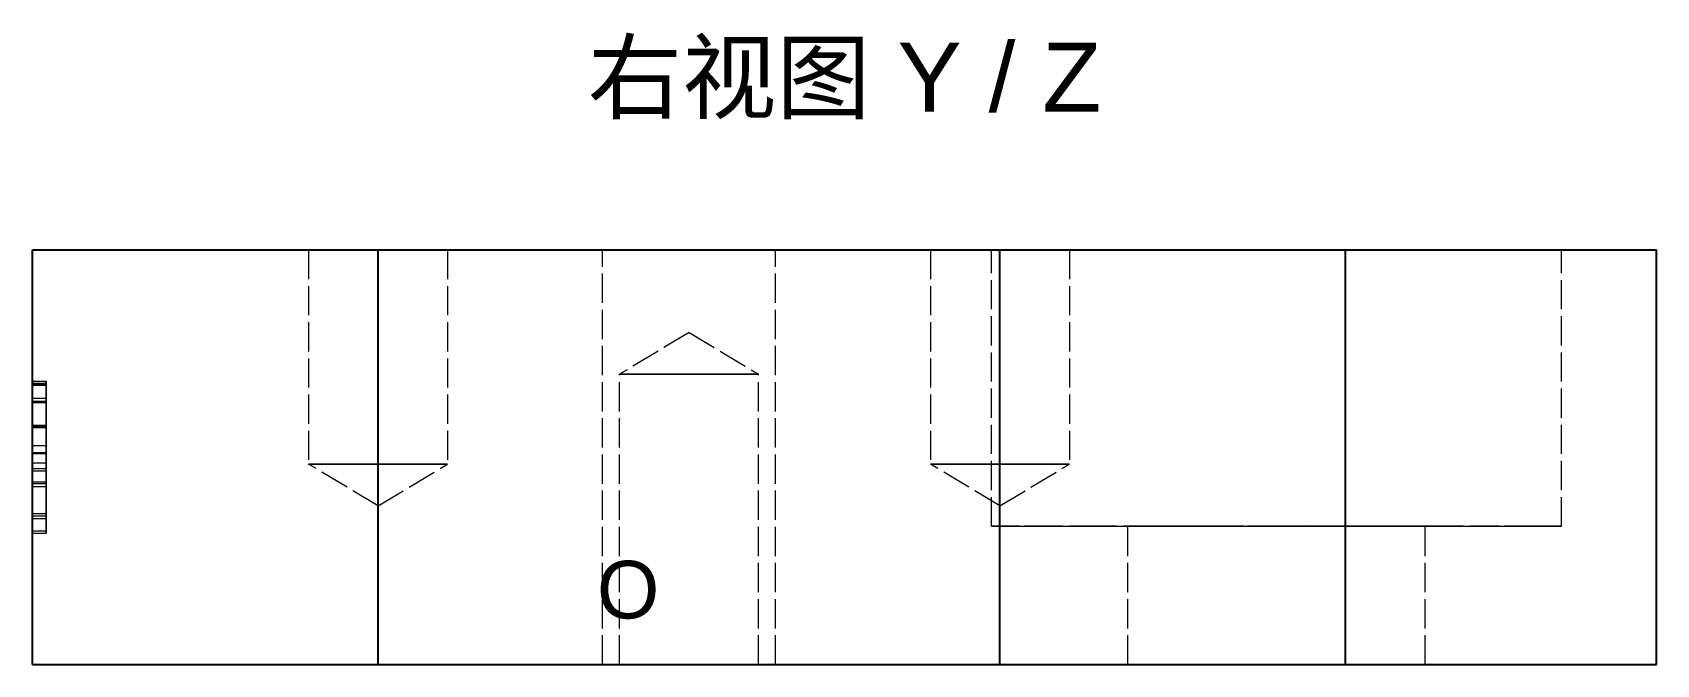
# Model space of a CAD drawing. Header units: millimetres. Extents: x 4 to 212, y 19 to 91.
# Drawn here: x 4.25 to 27.75, y 60.33 to 69.48 of the extents above; entities that cross this region are included whole.
import ezdxf
from ezdxf.enums import TextEntityAlignment as Align

# ---------------------------------------------------------------- set-up
doc = ezdxf.new("R2010")
doc.units = ezdxf.units.MM
doc.header["$LTSCALE"] = 0.333333
doc.linetypes.add('DASHED', pattern=[1.524, 1.27, -0.254])
for name, color, linetype, lineweight in [('ANNOTATIONS', 7, 'CONTINUOUS', 18), ('HIDDEN', 7, 'DASHED', 13), ('VISIBLE', 7, 'CONTINUOUS', 25)]:
    doc.layers.add(name, color=color, linetype=linetype, lineweight=lineweight)
doc.styles.add('CJK', font='Arial Unicode.ttf')

msp = doc.modelspace()

# ---------------------------------------------------------------- linework, layer by layer
at = {"layer": 'HIDDEN'}
for p, q in [((8.245, 66.33333), (8.245, 63.23333)), ((10.255, 66.33333), (10.255, 63.23333)), ((12.5, 60.33333), (12.5, 66.33333)), ((15, 60.33333), (15, 66.33333)), ((17.245, 66.33333), (17.245, 63.23333)), ((18.125, 62.33333), (18.125, 66.33333)), ((19.255, 66.33333), (19.255, 63.23333)), ((26.375, 62.33333), (26.375, 66.33333)), ((13.75, 65.1372), (12.745, 64.53333)), ((13.75, 65.1372), (14.755, 64.53333)), ((4.25, 64.43333), (4.45, 64.43333)), ((4.25, 64.40576), (4.45, 64.40576)), ((4.25, 64.39705), (4.25, 62.26961)), ((4.25, 62.52067), (4.25, 64.39705)), ((4.25, 64.39705), (4.45, 64.39705)), ((4.45, 62.26961), (4.45, 64.39705)), ((4.45, 64.39705), (4.45, 62.52067)), ((12.745, 60.33333), (12.745, 64.53333)), ((14.755, 60.33333), (14.755, 64.53333)), ((4.25, 64.37674), (4.45, 64.37674)), ((4.25, 64.18953), (4.45, 64.18953)), ((4.25, 64.18518), (4.45, 64.18518)), ((4.25, 63.38558), (4.25, 64.146)), ((4.25, 64.146), (4.45, 64.146)), ((4.25, 63.50312), (4.25, 64.146)), ((4.25, 64.12713), (4.45, 64.12713)), ((4.45, 64.146), (4.45, 63.38558)), ((4.45, 64.146), (4.45, 63.50312)), ((4.25, 63.7774), (4.25, 63.79771)), ((4.25, 63.79771), (4.45, 63.79771)), ((4.25, 63.79046), (4.25, 63.76288)), ((4.25, 63.79046), (4.45, 63.79046)), ((4.25, 63.7774), (4.45, 63.7774)), ((4.25, 63.76288), (4.45, 63.76288)), ((4.45, 63.79771), (4.45, 63.7774)), ((4.45, 63.76288), (4.45, 63.79046)), ((4.25, 63.50312), (4.45, 63.50312)), ((4.25, 63.40154), (4.45, 63.40154)), ((4.25, 63.38558), (4.45, 63.38558)), ((4.25, 62.52067), (4.25, 63.25207)), ((4.25, 63.25207), (4.45, 63.25207)), ((4.45, 63.25207), (4.45, 62.52067)), ((9.25, 62.62947), (8.245, 63.23333)), ((9.25, 62.62947), (10.255, 63.23333)), ((18.25, 62.62947), (17.245, 63.23333)), ((18.25, 62.62947), (19.255, 63.23333)), ((4.25, 63.1708), (4.25, 62.90814)), ((4.25, 63.1708), (4.45, 63.1708)), ((4.25, 62.26961), (4.25, 63.13452)), ((4.25, 63.13452), (4.45, 63.13452)), ((4.45, 62.90814), (4.45, 63.1708)), ((4.45, 63.13452), (4.45, 62.26961)), ((4.25, 62.97634), (4.25, 62.95312)), ((4.25, 62.97634), (4.45, 62.97634)), ((4.25, 62.95312), (4.45, 62.95312)), ((4.25, 62.90814), (4.45, 62.90814)), ((4.45, 62.95312), (4.45, 62.97634)), ((4.25, 62.26961), (4.25, 62.52067)), ((4.25, 62.52067), (4.45, 62.52067)), ((4.45, 62.52067), (4.45, 62.26961)), ((4.25, 62.48584), (4.45, 62.48584)), ((4.25, 62.44811), (4.45, 62.44811)), ((20.1, 60.33333), (20.1, 62.33333)), ((24.4, 60.33333), (24.4, 62.33333)), ((4.25, 62.26961), (4.45, 62.26961)), ((4.25, 62.23333), (4.45, 62.23333))]:
    msp.add_line(p, q, dxfattribs=at)
for points in [[(10.255, 66.33333), (10.2298, 66.33333), (10.15547, 66.33333), (10.03574, 66.33333), (9.87661, 66.33333), (9.68605, 66.33333), (9.47363, 66.33333), (9.25, 66.33333), (9.02637, 66.33333), (8.81395, 66.33333), (8.62339, 66.33333), (8.46426, 66.33333), (8.34453, 66.33333), (8.2702, 66.33333), (8.245, 66.33333)], [(8.245, 66.33333), (8.25132, 66.33333), (8.2702, 66.33333), (8.3014, 66.33333), (8.34453, 66.33333), (8.39904, 66.33333), (8.46426, 66.33333), (8.53936, 66.33333), (8.62339, 66.33333), (8.71531, 66.33333), (8.81395, 66.33333), (8.91807, 66.33333), (9.02637, 66.33333), (9.13748, 66.33333), (9.25, 66.33333)], [(9.25, 66.33333), (9.36252, 66.33333), (9.47363, 66.33333), (9.58193, 66.33333), (9.68605, 66.33333), (9.78469, 66.33333), (9.87661, 66.33333), (9.96064, 66.33333), (10.03574, 66.33333), (10.10096, 66.33333), (10.15547, 66.33333), (10.1986, 66.33333), (10.2298, 66.33333), (10.24868, 66.33333), (10.255, 66.33333)], [(15, 66.33333), (14.96866, 66.33333), (14.87621, 66.33333), (14.72729, 66.33333), (14.52936, 66.33333), (14.29235, 66.33333), (14.02815, 66.33333), (13.75, 66.33333), (13.47185, 66.33333), (13.20765, 66.33333), (12.97064, 66.33333), (12.77271, 66.33333), (12.62379, 66.33333), (12.53134, 66.33333), (12.5, 66.33333)], [(12.5, 66.33333), (12.50786, 66.33333), (12.53134, 66.33333), (12.57015, 66.33333), (12.62379, 66.33333), (12.69159, 66.33333), (12.77271, 66.33333), (12.86612, 66.33333), (12.97064, 66.33333), (13.08496, 66.33333), (13.20765, 66.33333), (13.33715, 66.33333), (13.47185, 66.33333), (13.61004, 66.33333), (13.75, 66.33333)], [(13.75, 66.33333), (13.88996, 66.33333), (14.02815, 66.33333), (14.16285, 66.33333), (14.29235, 66.33333), (14.41504, 66.33333), (14.52936, 66.33333), (14.63388, 66.33333), (14.72729, 66.33333), (14.80841, 66.33333), (14.87621, 66.33333), (14.92985, 66.33333), (14.96866, 66.33333), (14.99214, 66.33333), (15, 66.33333)], [(19.255, 66.33333), (19.2298, 66.33333), (19.15547, 66.33333), (19.03574, 66.33333), (18.87661, 66.33333), (18.68605, 66.33333), (18.47363, 66.33333), (18.25, 66.33333), (18.02637, 66.33333), (17.81395, 66.33333), (17.62339, 66.33333), (17.46426, 66.33333), (17.34453, 66.33333), (17.2702, 66.33333), (17.245, 66.33333)], [(17.245, 66.33333), (17.25132, 66.33333), (17.2702, 66.33333), (17.3014, 66.33333), (17.34453, 66.33333), (17.39904, 66.33333), (17.46426, 66.33333), (17.53936, 66.33333), (17.62339, 66.33333), (17.71531, 66.33333), (17.81395, 66.33333), (17.91807, 66.33333), (18.02637, 66.33333), (18.13748, 66.33333), (18.25, 66.33333)], [(26.375, 66.33333), (26.27158, 66.33333), (25.9665, 66.33333), (25.47505, 66.33333), (24.8219, 66.33333), (24.03977, 66.33333), (23.1679, 66.33333), (22.25, 66.33333), (21.3321, 66.33333), (20.46023, 66.33333), (19.6781, 66.33333), (19.02495, 66.33333), (18.5335, 66.33333), (18.22842, 66.33333), (18.125, 66.33333)], [(18.125, 66.33333), (18.15094, 66.33333), (18.22842, 66.33333), (18.35648, 66.33333), (18.5335, 66.33333), (18.75726, 66.33333), (19.02495, 66.33333), (19.33318, 66.33333), (19.6781, 66.33333), (20.05537, 66.33333), (20.46023, 66.33333), (20.8876, 66.33333), (21.3321, 66.33333), (21.78815, 66.33333), (22.25, 66.33333)], [(18.25, 66.33333), (18.36252, 66.33333), (18.47363, 66.33333), (18.58193, 66.33333), (18.68605, 66.33333), (18.78469, 66.33333), (18.87661, 66.33333), (18.96064, 66.33333), (19.03574, 66.33333), (19.10096, 66.33333), (19.15547, 66.33333), (19.1986, 66.33333), (19.2298, 66.33333), (19.24868, 66.33333), (19.255, 66.33333)], [(22.25, 66.33333), (22.71185, 66.33333), (23.1679, 66.33333), (23.6124, 66.33333), (24.03977, 66.33333), (24.44463, 66.33333), (24.8219, 66.33333), (25.16682, 66.33333), (25.47505, 66.33333), (25.74274, 66.33333), (25.9665, 66.33333), (26.14352, 66.33333), (26.27158, 66.33333), (26.34906, 66.33333), (26.375, 66.33333)], [(4.25, 64.35715), (4.25, 64.41457), (4.25, 64.43333)], [(4.25, 64.43333), (4.25, 64.41535), (4.25, 64.36077)], [(4.25, 64.33683), (4.25, 64.38865), (4.25, 64.40576)], [(4.25, 64.40576), (4.25, 64.39814), (4.25, 64.37496), (4.25, 64.3359), (4.25, 64.28096)], [(4.25, 64.23597), (4.25, 64.31122), (4.25, 64.36441), (4.25, 64.39564), (4.25, 64.40576)], [(4.25, 64.40576), (4.25, 64.39639), (4.25, 64.36747), (4.25, 64.31819), (4.25, 64.24831)], [(4.25, 64.37674), (4.25, 64.39212), (4.25, 64.39705)], [(4.25, 64.33248), (4.25, 64.38137), (4.25, 64.39705)], [(4.45, 64.36077), (4.45, 64.41519), (4.45, 64.43333)], [(4.45, 64.43333), (4.45, 64.41429), (4.45, 64.35715)], [(4.45, 64.28096), (4.45, 64.33556), (4.45, 64.37456), (4.45, 64.39796), (4.45, 64.40576)], [(4.45, 64.40576), (4.45, 64.38853), (4.45, 64.33683)], [(4.45, 64.24831), (4.45, 64.31719), (4.45, 64.3664), (4.45, 64.39592), (4.45, 64.40576)], [(4.45, 64.40576), (4.45, 64.39515), (4.45, 64.36331), (4.45, 64.31025), (4.45, 64.23597)], [(4.45, 64.39705), (4.45, 64.39197), (4.45, 64.37674)], [(4.45, 64.39705), (4.45, 64.38091), (4.45, 64.33248)], [(14.755, 64.53333), (14.7298, 64.53333), (14.65547, 64.53333), (14.53574, 64.53333), (14.37661, 64.53333), (14.18605, 64.53333), (13.97363, 64.53333), (13.75, 64.53333), (13.52637, 64.53333), (13.31395, 64.53333), (13.12339, 64.53333), (12.96426, 64.53333), (12.84453, 64.53333), (12.7702, 64.53333), (12.745, 64.53333)], [(12.745, 64.53333), (12.75132, 64.53333), (12.7702, 64.53333), (12.8014, 64.53333), (12.84453, 64.53333), (12.89904, 64.53333), (12.96426, 64.53333), (13.03936, 64.53333), (13.12339, 64.53333), (13.21531, 64.53333), (13.31395, 64.53333), (13.41807, 64.53333), (13.52637, 64.53333), (13.63748, 64.53333), (13.75, 64.53333)], [(13.75, 64.53333), (13.86252, 64.53333), (13.97363, 64.53333), (14.08193, 64.53333), (14.18605, 64.53333), (14.28469, 64.53333), (14.37661, 64.53333), (14.46064, 64.53333), (14.53574, 64.53333), (14.60096, 64.53333), (14.65547, 64.53333), (14.6986, 64.53333), (14.7298, 64.53333), (14.74868, 64.53333), (14.755, 64.53333)], [(4.25, 64.27733), (4.25, 64.33902), (4.25, 64.37674)], [(4.25, 64.36077), (4.25, 64.27173), (4.25, 64.14818)], [(4.25, 64.13294), (4.25, 64.26335), (4.25, 64.35715)], [(4.25, 64.13802), (4.25, 64.25255), (4.25, 64.33683)], [(4.25, 64.13366), (4.25, 64.25052), (4.25, 64.33248)], [(4.25, 64.28096), (4.25, 64.21115), (4.25, 64.12836), (4.25, 64.03313), (4.25, 63.92614)], [(4.25, 64.07199), (4.25, 64.18911), (4.25, 64.27733)], [(4.25, 64.24831), (4.25, 64.1591), (4.25, 64.05205), (4.25, 63.92856), (4.25, 63.79046)], [(4.25, 63.81513), (4.25, 64.04566), (4.25, 64.14624), (4.25, 64.23597)], [(4.25, 64.07634), (4.25, 64.12606), (4.25, 64.16149), (4.25, 64.18258), (4.25, 64.18953)], [(4.25, 64.18953), (4.25, 64.18296), (4.25, 64.16307), (4.25, 64.12969), (4.25, 64.08287)], [(4.25, 64.18953), (4.25, 64.17866), (4.25, 64.14592), (4.25, 64.09167), (4.25, 64.01684)], [(4.25, 64.03716), (4.25, 64.10355), (4.25, 64.15136), (4.25, 64.18004), (4.25, 64.18953)], [(4.25, 64.09158), (4.25, 64.13341), (4.25, 64.16264), (4.25, 64.17968), (4.25, 64.18518)], [(4.25, 64.18518), (4.25, 64.17905), (4.25, 64.16017), (4.25, 64.12798), (4.25, 64.08215)], [(4.45, 64.37674), (4.45, 64.33882), (4.45, 64.27733)], [(4.45, 64.14818), (4.45, 64.27134), (4.45, 64.36077)], [(4.45, 64.35715), (4.45, 64.263), (4.45, 64.13294)], [(4.45, 64.33683), (4.45, 64.25266), (4.45, 64.13802)], [(4.45, 64.33248), (4.45, 64.25048), (4.45, 64.13366)], [(4.45, 63.92614), (4.45, 64.03457), (4.45, 64.12985), (4.45, 64.21198), (4.45, 64.28096)], [(4.45, 64.27733), (4.45, 64.18935), (4.45, 64.07199)], [(4.45, 63.79046), (4.45, 63.93172), (4.45, 64.05512), (4.45, 64.16065), (4.45, 64.24831)], [(4.45, 64.23597), (4.45, 64.146), (4.45, 64.04587), (4.45, 63.93558), (4.45, 63.81513)], [(4.45, 64.08287), (4.45, 64.12954), (4.45, 64.16287), (4.45, 64.18287), (4.45, 64.18953)], [(4.45, 64.18953), (4.45, 64.18246), (4.45, 64.16124), (4.45, 64.12586), (4.45, 64.07634)], [(4.45, 64.01684), (4.45, 64.0924), (4.45, 64.14636), (4.45, 64.17874), (4.45, 64.18953)], [(4.45, 64.18953), (4.45, 64.18001), (4.45, 64.15144), (4.45, 64.10382), (4.45, 64.03716)], [(4.45, 64.08215), (4.45, 64.12722), (4.45, 64.15942), (4.45, 64.17874), (4.45, 64.18518)], [(4.45, 64.18518), (4.45, 64.17933), (4.45, 64.16178), (4.45, 64.13253), (4.45, 64.09158)], [(4.25, 64.14818), (4.25, 64.00301), (4.25, 63.84705)], [(4.25, 64.146), (4.25, 64.12713)], [(4.25, 64.146), (4.25, 64.13884), (4.25, 64.11625)], [(4.25, 63.82166), (4.25, 63.99306), (4.25, 64.13802)], [(4.25, 63.85286), (4.25, 64.13366)], [(4.25, 63.79771), (4.25, 63.97484), (4.25, 64.13294)], [(4.25, 64.12713), (4.25, 64.0805), (4.25, 64.00161)], [(4.25, 64.11625), (4.25, 64.07382), (4.25, 64.00596)], [(4.25, 63.86592), (4.25, 63.98863), (4.25, 64.09158)], [(4.25, 64.08287), (4.25, 63.96403), (4.25, 63.82093)], [(4.25, 64.08215), (4.25, 64.02397), (4.25, 63.95343), (4.25, 63.87102), (4.25, 63.7774)], [(4.25, 63.76288), (4.25, 63.94036), (4.25, 64.0138), (4.25, 64.07634)], [(4.25, 63.78175), (4.25, 63.93317), (4.25, 64.07199)], [(4.25, 63.31882), (4.25, 63.53698), (4.25, 63.73491), (4.25, 63.90485), (4.25, 63.97634), (4.25, 64.03716)], [(4.25, 64.01684), (4.25, 63.96112), (4.25, 63.89364), (4.25, 63.72928), (4.25, 63.53476), (4.25, 63.31882)], [(4.25, 64.00596), (4.25, 63.91897), (4.25, 63.81948)], [(4.25, 64.00161), (4.25, 63.89671), (4.25, 63.77304)], [(4.25, 63.92614), (4.25, 63.79598), (4.25, 63.65011), (4.25, 63.49045), (4.25, 63.31882)], [(4.45, 63.84705), (4.45, 64.00287), (4.45, 64.14818)], [(4.45, 64.12713), (4.45, 64.146)], [(4.45, 64.11625), (4.45, 64.13856), (4.45, 64.146)], [(4.45, 64.13802), (4.45, 63.99399), (4.45, 63.82166)], [(4.45, 64.13366), (4.45, 63.85286)], [(4.45, 64.13294), (4.45, 63.97512), (4.45, 63.79771)], [(4.45, 64.00161), (4.45, 64.08051), (4.45, 64.12713)], [(4.45, 64.00596), (4.45, 64.0738), (4.45, 64.11625)], [(4.45, 64.09158), (4.45, 63.98836), (4.45, 63.86592)], [(4.45, 63.82093), (4.45, 63.96406), (4.45, 64.08287)], [(4.45, 63.7774), (4.45, 63.87209), (4.45, 63.95444), (4.45, 64.02446), (4.45, 64.08215)], [(4.45, 64.07634), (4.45, 64.0143), (4.45, 63.94138), (4.45, 63.85757), (4.45, 63.76288)], [(4.45, 64.07199), (4.45, 63.9334), (4.45, 63.78175)], [(4.45, 64.03716), (4.45, 63.9834), (4.45, 63.91934), (4.45, 63.84499), (4.45, 63.76035), (4.45, 63.66541), (4.45, 63.56017), (4.45, 63.44464), (4.45, 63.31882)], [(4.45, 63.31882), (4.45, 63.44464), (4.45, 63.55945), (4.45, 63.66323), (4.45, 63.75599), (4.45, 63.83773), (4.45, 63.90846), (4.45, 63.96816), (4.45, 64.01684)], [(4.45, 63.81948), (4.45, 63.91907), (4.45, 64.00596)], [(4.45, 63.77304), (4.45, 63.89694), (4.45, 64.00161)], [(4.45, 63.31882), (4.45, 63.49827), (4.45, 63.65931), (4.45, 63.80193), (4.45, 63.92614)], [(4.25, 63.67726), (4.25, 63.76147), (4.25, 63.86592)], [(4.25, 63.596), (4.25, 63.85286)], [(4.25, 63.84705), (4.25, 63.70768), (4.25, 63.58221)], [(4.25, 63.31882), (4.25, 63.46347), (4.25, 63.5964), (4.25, 63.71627), (4.25, 63.82166)], [(4.25, 63.82093), (4.25, 63.50675)], [(4.25, 63.81948), (4.25, 63.71735), (4.25, 63.63373)], [(4.25, 63.56407), (4.25, 63.81513)], [(4.25, 63.32245), (4.25, 63.42178), (4.25, 63.53202), (4.25, 63.78175)], [(4.25, 63.77304), (4.25, 63.6101), (4.25, 63.54342), (4.25, 63.48716)], [(4.45, 63.86592), (4.45, 63.76143), (4.45, 63.67726)], [(4.45, 63.85286), (4.45, 63.596)], [(4.45, 63.58221), (4.45, 63.70756), (4.45, 63.84705)], [(4.45, 63.82166), (4.45, 63.7203), (4.45, 63.60271), (4.45, 63.46888), (4.45, 63.31882)], [(4.45, 63.50675), (4.45, 63.82093)], [(4.45, 63.63373), (4.45, 63.71717), (4.45, 63.81948)], [(4.45, 63.81513), (4.45, 63.56407)], [(4.45, 63.78175), (4.45, 63.65128), (4.45, 63.53124), (4.45, 63.42163), (4.45, 63.32245)], [(4.45, 63.48716), (4.45, 63.54312), (4.45, 63.60942), (4.45, 63.68606), (4.45, 63.77304)], [(4.25, 63.52562), (4.25, 63.67726)], [(4.25, 63.63373), (4.25, 63.57013), (4.25, 63.52779)], [(4.25, 63.40154), (4.25, 63.48681), (4.25, 63.596)], [(4.25, 63.58221), (4.25, 63.4731), (4.25, 63.38412)], [(4.25, 63.30431), (4.25, 63.56407)], [(4.25, 63.52779), (4.25, 63.50913), (4.25, 63.50312)], [(4.25, 63.38993), (4.25, 63.52562)], [(4.25, 63.50675), (4.25, 63.40813), (4.25, 63.29851), (4.25, 63.05616)], [(4.25, 63.48716), (4.25, 63.44159), (4.25, 63.40988), (4.25, 63.39148), (4.25, 63.38558)], [(4.45, 63.67726), (4.45, 63.52562)], [(4.45, 63.52779), (4.45, 63.57024), (4.45, 63.63373)], [(4.45, 63.596), (4.45, 63.48716), (4.45, 63.40154)], [(4.45, 63.38412), (4.45, 63.47355), (4.45, 63.58221)], [(4.45, 63.56407), (4.45, 63.30431)], [(4.45, 63.50312), (4.45, 63.50929), (4.45, 63.52779)], [(4.45, 63.52562), (4.45, 63.38993)], [(4.45, 63.05616), (4.45, 63.19098), (4.45, 63.31102), (4.45, 63.41628), (4.45, 63.50675)], [(4.45, 63.38558), (4.45, 63.39193), (4.45, 63.41097), (4.45, 63.44272), (4.45, 63.48716)], [(4.25, 63.20853), (4.25, 63.27209), (4.25, 63.32546), (4.25, 63.36859), (4.25, 63.40154)], [(4.25, 63.17298), (4.25, 63.29369), (4.25, 63.38993)], [(4.25, 63.38412), (4.25, 63.25134)], [(4.25, 63.13452), (4.25, 63.14456), (4.25, 63.17712), (4.25, 63.23568), (4.25, 63.32245)], [(4.25, 63.31882), (4.25, 63.06618), (4.25, 62.83218), (4.25, 62.62471), (4.25, 62.53405), (4.25, 62.45391)], [(4.25, 62.7144), (4.25, 62.84423), (4.25, 62.98947), (4.25, 63.14824), (4.25, 63.31882)], [(4.25, 62.62153), (4.25, 62.67736), (4.25, 62.74485), (4.25, 62.90906), (4.25, 63.10326), (4.25, 63.31882)], [(4.25, 63.31882), (4.25, 63.10364), (4.25, 62.90975), (4.25, 62.74571), (4.25, 62.67819), (4.25, 62.62225)], [(4.25, 62.9299), (4.25, 63.13514), (4.25, 63.22503), (4.25, 63.30431)], [(4.25, 63.25207), (4.25, 63.24341), (4.25, 63.21651)], [(4.25, 63.25134), (4.25, 63.19206), (4.25, 63.14758)], [(4.25, 63.21651), (4.25, 63.16794), (4.25, 63.09316)], [(4.45, 63.40154), (4.45, 63.32499), (4.45, 63.20853)], [(4.45, 63.38993), (4.45, 63.29288), (4.45, 63.17298)], [(4.45, 63.25134), (4.45, 63.38412)], [(4.45, 63.32245), (4.45, 63.24023), (4.45, 63.1815), (4.45, 63.14627), (4.45, 63.13452)], [(4.45, 63.31882), (4.45, 63.14064), (4.45, 62.98051), (4.45, 62.83843), (4.45, 62.7144)], [(4.45, 62.45391), (4.45, 62.52552), (4.45, 62.60756), (4.45, 62.70003), (4.45, 62.80292), (4.45, 62.91625), (4.45, 63.04001), (4.45, 63.1742), (4.45, 63.31882)], [(4.45, 63.31882), (4.45, 63.19333), (4.45, 63.07879), (4.45, 62.9752), (4.45, 62.88256), (4.45, 62.80087), (4.45, 62.73014), (4.45, 62.67036), (4.45, 62.62153)], [(4.45, 62.62225), (4.45, 62.67123), (4.45, 62.73109), (4.45, 62.80184), (4.45, 62.88347), (4.45, 62.97598), (4.45, 63.07938), (4.45, 63.19366), (4.45, 63.31882)], [(4.45, 63.30431), (4.45, 63.22975), (4.45, 63.1425), (4.45, 63.04255), (4.45, 62.9299)], [(4.45, 63.21651), (4.45, 63.24318), (4.45, 63.25207)], [(4.45, 63.14758), (4.45, 63.19021), (4.45, 63.25134)], [(4.45, 63.09316), (4.45, 63.1679), (4.45, 63.21651)], [(10.255, 63.23333), (10.2298, 63.23333), (10.15547, 63.23333), (10.03574, 63.23333), (9.87661, 63.23333), (9.68605, 63.23333), (9.47363, 63.23333), (9.25, 63.23333), (9.02637, 63.23333), (8.81395, 63.23333), (8.62339, 63.23333), (8.46426, 63.23333), (8.34453, 63.23333), (8.2702, 63.23333), (8.245, 63.23333)], [(8.245, 63.23333), (8.25132, 63.23333), (8.2702, 63.23333), (8.3014, 63.23333), (8.34453, 63.23333), (8.39904, 63.23333), (8.46426, 63.23333), (8.53936, 63.23333), (8.62339, 63.23333), (8.71531, 63.23333), (8.81395, 63.23333), (8.91807, 63.23333), (9.02637, 63.23333), (9.13748, 63.23333), (9.25, 63.23333)], [(9.25, 63.23333), (9.36252, 63.23333), (9.47363, 63.23333), (9.58193, 63.23333), (9.68605, 63.23333), (9.78469, 63.23333), (9.87661, 63.23333), (9.96064, 63.23333), (10.03574, 63.23333), (10.10096, 63.23333), (10.15547, 63.23333), (10.1986, 63.23333), (10.2298, 63.23333), (10.24868, 63.23333), (10.255, 63.23333)], [(19.255, 63.23333), (19.2298, 63.23333), (19.15547, 63.23333), (19.03574, 63.23333), (18.87661, 63.23333), (18.68605, 63.23333), (18.47363, 63.23333), (18.25, 63.23333), (18.02637, 63.23333), (17.81395, 63.23333), (17.62339, 63.23333), (17.46426, 63.23333), (17.34453, 63.23333), (17.2702, 63.23333), (17.245, 63.23333)], [(17.245, 63.23333), (17.25132, 63.23333), (17.2702, 63.23333), (17.3014, 63.23333), (17.34453, 63.23333), (17.39904, 63.23333), (17.46426, 63.23333), (17.53936, 63.23333), (17.62339, 63.23333), (17.71531, 63.23333), (17.81395, 63.23333), (17.91807, 63.23333), (18.02637, 63.23333), (18.13748, 63.23333), (18.25, 63.23333)], [(18.25, 63.23333), (18.36252, 63.23333), (18.47363, 63.23333), (18.58193, 63.23333), (18.68605, 63.23333), (18.78469, 63.23333), (18.87661, 63.23333), (18.96064, 63.23333), (19.03574, 63.23333), (19.10096, 63.23333), (19.15547, 63.23333), (19.1986, 63.23333), (19.2298, 63.23333), (19.24868, 63.23333), (19.255, 63.23333)], [(4.25, 62.88637), (4.25, 63.05942), (4.25, 63.20853)], [(4.25, 62.8704), (4.25, 63.03138), (4.25, 63.17298)], [(4.25, 63.14758), (4.25, 63.09114), (4.25, 63.02205)], [(4.25, 63.09316), (4.25, 62.99743), (4.25, 62.88637)], [(4.25, 63.05616), (4.25, 62.88748), (4.25, 62.73399)], [(4.25, 63.02205), (4.25, 62.94092), (4.25, 62.84719)], [(4.45, 63.20853), (4.45, 63.05978), (4.45, 62.88637)], [(4.45, 63.17298), (4.45, 63.03167), (4.45, 62.8704)], [(4.45, 63.02205), (4.45, 63.0908), (4.45, 63.14758)], [(4.45, 62.88637), (4.45, 62.99756), (4.45, 63.09316)], [(4.45, 62.73399), (4.45, 62.88419), (4.45, 63.05616)], [(4.45, 62.84719), (4.45, 62.94097), (4.45, 63.02205)], [(4.25, 62.7144), (4.25, 62.83169), (4.25, 62.97634)], [(4.25, 62.95312), (4.25, 62.75124), (4.25, 62.57073)], [(4.25, 62.66216), (4.25, 62.70795), (4.25, 62.76916), (4.25, 62.84382), (4.25, 62.9299)], [(4.25, 62.60847), (4.25, 62.74228), (4.25, 62.88637)], [(4.25, 62.88637), (4.25, 62.79088), (4.25, 62.70715)], [(4.25, 62.55042), (4.25, 62.70528), (4.25, 62.8704)], [(4.25, 62.84719), (4.25, 62.66506)], [(4.45, 62.97634), (4.45, 62.83104), (4.45, 62.7144)], [(4.45, 62.57073), (4.45, 62.75086), (4.45, 62.95312)], [(4.45, 62.9299), (4.45, 62.83916), (4.45, 62.76429), (4.45, 62.70529), (4.45, 62.66216)], [(4.45, 62.88637), (4.45, 62.74216), (4.45, 62.60847)], [(4.45, 62.70715), (4.45, 62.79077), (4.45, 62.88637)], [(4.45, 62.8704), (4.45, 62.55042)], [(4.45, 62.66506), (4.45, 62.84719)], [(4.25, 62.73399), (4.25, 62.45101)], [(4.25, 62.35886), (4.25, 62.42897), (4.25, 62.51199), (4.25, 62.60736), (4.25, 62.7144)], [(4.25, 62.54897), (4.25, 62.62151), (4.25, 62.7144)], [(4.25, 62.70715), (4.25, 62.63881), (4.25, 62.58887)], [(4.25, 62.66506), (4.25, 62.59029), (4.25, 62.53373)], [(4.25, 62.52067), (4.25, 62.66216)], [(4.25, 62.62225), (4.25, 62.54686), (4.25, 62.49215), (4.25, 62.4591), (4.25, 62.44811)], [(4.25, 62.44811), (4.25, 62.45905), (4.25, 62.49195), (4.25, 62.54644), (4.25, 62.62153)], [(4.25, 62.41038), (4.25, 62.49505), (4.25, 62.60847)], [(4.25, 62.58887), (4.25, 62.55399), (4.25, 62.53083)], [(4.25, 62.57073), (4.25, 62.49142), (4.25, 62.42266), (4.25, 62.36467), (4.25, 62.3175)], [(4.25, 62.31678), (4.25, 62.41649), (4.25, 62.55042)], [(4.25, 62.48584), (4.25, 62.50151), (4.25, 62.54897)], [(4.25, 62.53373), (4.25, 62.49772), (4.25, 62.48584)], [(4.25, 62.53083), (4.25, 62.52067)], [(4.45, 62.45101), (4.45, 62.73399)], [(4.45, 62.7144), (4.45, 62.60593), (4.45, 62.51051), (4.45, 62.42816), (4.45, 62.35886)], [(4.45, 62.7144), (4.45, 62.62189), (4.45, 62.54897)], [(4.45, 62.58887), (4.45, 62.63876), (4.45, 62.70715)], [(4.45, 62.53373), (4.45, 62.59051), (4.45, 62.66506)], [(4.45, 62.66216), (4.45, 62.52067)], [(4.45, 62.44811), (4.45, 62.45899), (4.45, 62.49164), (4.45, 62.54606), (4.45, 62.62225)], [(4.45, 62.62153), (4.45, 62.54566), (4.45, 62.49146), (4.45, 62.45895), (4.45, 62.44811)], [(4.45, 62.60847), (4.45, 62.49473), (4.45, 62.41038)], [(4.45, 62.53083), (4.45, 62.55405), (4.45, 62.58887)], [(4.45, 62.3175), (4.45, 62.36489), (4.45, 62.42289), (4.45, 62.49151), (4.45, 62.57073)], [(4.45, 62.55042), (4.45, 62.41691), (4.45, 62.31678)], [(4.45, 62.54897), (4.45, 62.50162), (4.45, 62.48584)], [(4.45, 62.48584), (4.45, 62.49781), (4.45, 62.53373)], [(4.45, 62.52067), (4.45, 62.53083)], [(4.25, 62.45391), (4.25, 62.35722), (4.25, 62.28784), (4.25, 62.24671), (4.25, 62.23333)], [(4.25, 62.45101), (4.25, 62.26961)], [(4.25, 62.30517), (4.25, 62.34906), (4.25, 62.41038)], [(4.25, 62.23333), (4.25, 62.24099), (4.25, 62.2643), (4.25, 62.30359), (4.25, 62.35886)], [(4.25, 62.3175), (4.25, 62.27999), (4.25, 62.25373), (4.25, 62.23834), (4.25, 62.23333)], [(4.25, 62.23333), (4.25, 62.23846), (4.25, 62.25399), (4.25, 62.28006), (4.25, 62.31678)], [(4.25, 62.26961), (4.25, 62.27834), (4.25, 62.30517)], [(4.45, 62.23333), (4.45, 62.24712), (4.45, 62.28848), (4.45, 62.35741), (4.45, 62.45391)], [(4.45, 62.26961), (4.45, 62.45101)], [(4.45, 62.41038), (4.45, 62.34925), (4.45, 62.30517)], [(4.45, 62.35886), (4.45, 62.30394), (4.45, 62.26472), (4.45, 62.24118), (4.45, 62.23333)], [(4.45, 62.23333), (4.45, 62.23859), (4.45, 62.25438), (4.45, 62.28068), (4.45, 62.3175)], [(4.45, 62.31678), (4.45, 62.28027), (4.45, 62.25419), (4.45, 62.23855), (4.45, 62.23333)], [(4.45, 62.30517), (4.45, 62.2785), (4.45, 62.26961)], [(26.375, 62.33333), (26.27158, 62.33333), (25.9665, 62.33333), (25.47505, 62.33333), (24.8219, 62.33333), (24.03977, 62.33333), (23.1679, 62.33333), (22.25, 62.33333), (21.3321, 62.33333), (20.46023, 62.33333), (19.6781, 62.33333), (19.02495, 62.33333), (18.5335, 62.33333), (18.22842, 62.33333), (18.125, 62.33333)], [(18.125, 62.33333), (18.15094, 62.33333), (18.22842, 62.33333), (18.35648, 62.33333), (18.5335, 62.33333), (18.75726, 62.33333), (19.02495, 62.33333), (19.33318, 62.33333), (19.6781, 62.33333), (20.05537, 62.33333), (20.46023, 62.33333), (20.8876, 62.33333), (21.3321, 62.33333), (21.78815, 62.33333), (22.25, 62.33333)], [(24.4, 62.33333), (24.3461, 62.33333), (24.18708, 62.33333), (23.93094, 62.33333), (23.5905, 62.33333), (23.18285, 62.33333), (22.72842, 62.33333), (22.25, 62.33333), (21.77158, 62.33333), (21.31715, 62.33333), (20.9095, 62.33333), (20.56906, 62.33333), (20.31292, 62.33333), (20.1539, 62.33333), (20.1, 62.33333)], [(20.1, 62.33333), (20.11352, 62.33333), (20.1539, 62.33333), (20.22065, 62.33333), (20.31292, 62.33333), (20.42954, 62.33333), (20.56906, 62.33333), (20.72972, 62.33333), (20.9095, 62.33333), (21.10613, 62.33333), (21.31715, 62.33333), (21.5399, 62.33333), (21.77158, 62.33333), (22.00928, 62.33333), (22.25, 62.33333)], [(22.25, 62.33333), (22.71185, 62.33333), (23.1679, 62.33333), (23.6124, 62.33333), (24.03977, 62.33333), (24.44463, 62.33333), (24.8219, 62.33333), (25.16682, 62.33333), (25.47505, 62.33333), (25.74274, 62.33333), (25.9665, 62.33333), (26.14352, 62.33333), (26.27158, 62.33333), (26.34906, 62.33333), (26.375, 62.33333)], [(22.25, 62.33333), (22.49072, 62.33333), (22.72842, 62.33333), (22.9601, 62.33333), (23.18285, 62.33333), (23.39387, 62.33333), (23.5905, 62.33333), (23.77028, 62.33333), (23.93094, 62.33333), (24.07046, 62.33333), (24.18708, 62.33333), (24.27935, 62.33333), (24.3461, 62.33333), (24.38648, 62.33333), (24.4, 62.33333)], [(15, 60.33333), (14.96866, 60.33333), (14.87621, 60.33333), (14.72729, 60.33333), (14.52936, 60.33333), (14.29235, 60.33333), (14.02815, 60.33333), (13.75, 60.33333), (13.47185, 60.33333), (13.20765, 60.33333), (12.97064, 60.33333), (12.77271, 60.33333), (12.62379, 60.33333), (12.53134, 60.33333), (12.5, 60.33333)], [(12.5, 60.33333), (12.50786, 60.33333), (12.53134, 60.33333), (12.57015, 60.33333), (12.62379, 60.33333), (12.69159, 60.33333), (12.77271, 60.33333), (12.86612, 60.33333), (12.97064, 60.33333), (13.08496, 60.33333), (13.20765, 60.33333), (13.33715, 60.33333), (13.47185, 60.33333), (13.61004, 60.33333), (13.75, 60.33333)], [(14.755, 60.33333), (14.7298, 60.33333), (14.65547, 60.33333), (14.53574, 60.33333), (14.37661, 60.33333), (14.18605, 60.33333), (13.97363, 60.33333), (13.75, 60.33333), (13.52637, 60.33333), (13.31395, 60.33333), (13.12339, 60.33333), (12.96426, 60.33333), (12.84453, 60.33333), (12.7702, 60.33333), (12.745, 60.33333)], [(12.745, 60.33333), (12.75132, 60.33333), (12.7702, 60.33333), (12.8014, 60.33333), (12.84453, 60.33333), (12.89904, 60.33333), (12.96426, 60.33333), (13.03936, 60.33333), (13.12339, 60.33333), (13.21531, 60.33333), (13.31395, 60.33333), (13.41807, 60.33333), (13.52637, 60.33333), (13.63748, 60.33333), (13.75, 60.33333)], [(13.75, 60.33333), (13.88996, 60.33333), (14.02815, 60.33333), (14.16285, 60.33333), (14.29235, 60.33333), (14.41504, 60.33333), (14.52936, 60.33333), (14.63388, 60.33333), (14.72729, 60.33333), (14.80841, 60.33333), (14.87621, 60.33333), (14.92985, 60.33333), (14.96866, 60.33333), (14.99214, 60.33333), (15, 60.33333)], [(13.75, 60.33333), (13.86252, 60.33333), (13.97363, 60.33333), (14.08193, 60.33333), (14.18605, 60.33333), (14.28469, 60.33333), (14.37661, 60.33333), (14.46064, 60.33333), (14.53574, 60.33333), (14.60096, 60.33333), (14.65547, 60.33333), (14.6986, 60.33333), (14.7298, 60.33333), (14.74868, 60.33333), (14.755, 60.33333)], [(24.4, 60.33333), (24.3461, 60.33333), (24.18708, 60.33333), (23.93094, 60.33333), (23.5905, 60.33333), (23.18285, 60.33333), (22.72842, 60.33333), (22.25, 60.33333), (21.77158, 60.33333), (21.31715, 60.33333), (20.9095, 60.33333), (20.56906, 60.33333), (20.31292, 60.33333), (20.1539, 60.33333), (20.1, 60.33333)], [(20.1, 60.33333), (20.11352, 60.33333), (20.1539, 60.33333), (20.22065, 60.33333), (20.31292, 60.33333), (20.42954, 60.33333), (20.56906, 60.33333), (20.72972, 60.33333), (20.9095, 60.33333), (21.10613, 60.33333), (21.31715, 60.33333), (21.5399, 60.33333), (21.77158, 60.33333), (22.00928, 60.33333), (22.25, 60.33333)], [(22.25, 60.33333), (22.49072, 60.33333), (22.72842, 60.33333), (22.9601, 60.33333), (23.18285, 60.33333), (23.39387, 60.33333), (23.5905, 60.33333), (23.77028, 60.33333), (23.93094, 60.33333), (24.07046, 60.33333), (24.18708, 60.33333), (24.27935, 60.33333), (24.3461, 60.33333), (24.38648, 60.33333), (24.4, 60.33333)]]:
    msp.add_lwpolyline(points, dxfattribs=at)
at = {"layer": 'VISIBLE'}
for p, q in [((4.25, 66.33333), (9.25, 66.33333)), ((4.25, 60.33333), (4.25, 66.33333)), ((9.25, 66.33333), (18.25, 66.33333)), ((9.25, 60.33333), (9.25, 66.33333)), ((18.25, 66.33333), (23.25, 66.33333)), ((18.25, 60.33333), (18.25, 66.33333)), ((23.25, 66.33333), (27.75, 66.33333)), ((23.25, 60.33333), (23.25, 66.33333)), ((27.75, 60.33333), (27.75, 66.33333)), ((4.25, 60.33333), (9.25, 60.33333)), ((9.25, 60.33333), (18.25, 60.33333)), ((18.25, 60.33333), (23.25, 60.33333)), ((23.25, 60.33333), (27.75, 60.33333))]:
    msp.add_line(p, q, dxfattribs=at)

# ---------------------------------------------------------------- texts
at = {"layer": 'ANNOTATIONS', "style": 'CJK'}
msp.add_text('右视图 Y / Z', height=1, dxfattribs=at).set_placement((16, 68.33333), align=Align.CENTER)
msp.add_text('O', height=0.83333, dxfattribs=at).set_placement((12.41667, 61))

doc.saveas('drawing.dxf')
